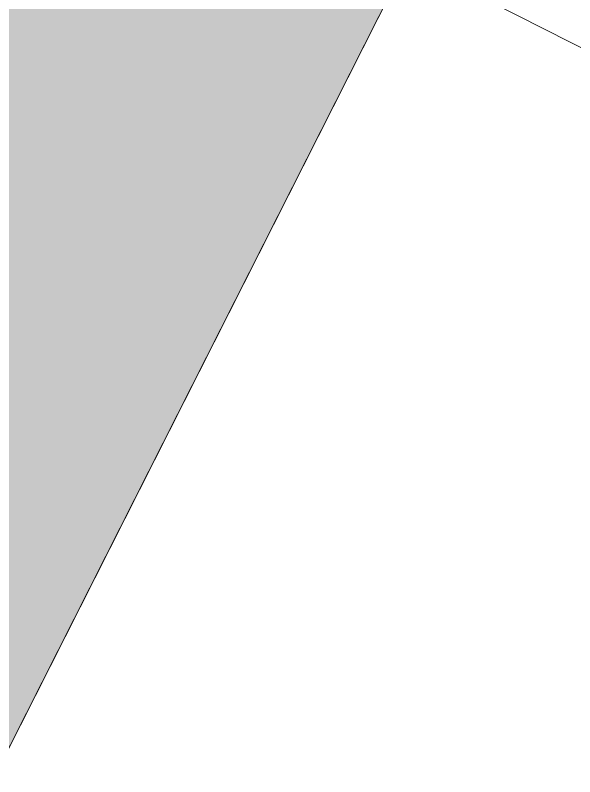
# Model space of a CAD drawing. Header units: metres. Extents: x 662613 to 666742, y 2728069 to 2732733.
# Drawn here: x 664292.126 to 664295.071, y 2730634.77 to 2730638.776 of the extents above; entities that cross this region are included whole.
import ezdxf

# ---------------------------------------------------------------- set-up
doc = ezdxf.new("R2010")
doc.units = ezdxf.units.M
doc.header["$MEASUREMENT"] = 0
doc.layers.add('Open area$0$INTENSIVE LANDSCAPING AND PLAZAS', color=7, linetype='Continuous', true_color=0xecf9e2)
doc.layers.add('Xref_DQ_MasterPlan_2024$0$DQ_PLOTS', color=252, linetype='Continuous', lineweight=15)
doc.layers.add('Xref_DQ_MasterPlan_2024$0$DQ_ROADS', color=8, linetype='Continuous', lineweight=13)

# ---------------------------------------------------------------- blocks, each defined once
blk = doc.blocks.new('Xref_DQ_MasterPlan_2024$0$DQ_Roads_')
at = {"layer": 'Xref_DQ_MasterPlan_2024$0$DQ_ROADS'}
blk.add_lwpolyline([(664294.468, 2730630.719), (664293.9047, 2730631.1617), (664292.7477, 2730631.8055), (664291.0139, 2730632.7903), (664292.6023, 2730635.9302), (664294.1907, 2730639.0701), (664295.7669, 2730638.2693), (664296.9841, 2730637.9573), (664297.2206, 2730637.9489), (664297.7035, 2730637.9187), (664297.8529, 2730637.9279), (664297.8731, 2730637.9291), (664297.9124, 2730637.9315), (664298.2769, 2730637.9539), (664298.8589, 2730638.0493), (664298.8906, 2730638.0545), (664299.5395, 2730638.2607), (664300.0812, 2730638.4895), (664300.4581, 2730638.7168), (664301.1161, 2730639.1714)], dxfattribs=at)
blk = doc.blocks.new('Xref_DQ_MasterPlan_2024')
at = {"layer": 'Xref_DQ_MasterPlan_2024$0$DQ_PLOTS'}
blk.add_lwpolyline([(664294.1908, 2730639.0701), (664291.2913, 2730633.3384), (664270.4508, 2730643.9874), (664258.185, 2730650.2549), (664261.8893, 2730657.5045), (664270.2028, 2730673.7744), (664303.499, 2730657.3865), (664302.4585, 2730655.3165), (664301.5719, 2730653.6059), (664299.9754, 2730650.4756), (664299.8703, 2730650.2695), (664298.3039, 2730647.1595), (664298.0558, 2730646.6753), (664296.5937, 2730643.8222), (664296.2959, 2730643.2411), (664295.1409, 2730640.9509), (664294.8235, 2730640.3213), (664294.7841, 2730640.2431), (664294.1908, 2730639.0701)], close=True, dxfattribs=at)
blk.add_blockref('Xref_DQ_MasterPlan_2024$0$DQ_Roads_', (0, 0))
blk = doc.blocks.new('Open area')
at = {"layer": 'Open area$0$INTENSIVE LANDSCAPING AND PLAZAS'}
blk.add_hatch(color=256, dxfattribs=at).paths.add_polyline_path([(664294.1908, 2730639.0701), (664291.2913, 2730633.3384), (664270.4508, 2730643.9874), (664258.185, 2730650.2549), (664261.8893, 2730657.5045), (664270.2028, 2730673.7744), (664303.499, 2730657.3865), (664302.4585, 2730655.3165), (664301.5719, 2730653.6059), (664299.9754, 2730650.4756), (664299.8703, 2730650.2695), (664298.3039, 2730647.1595), (664298.0558, 2730646.6753), (664296.5937, 2730643.8222), (664296.2959, 2730643.2411), (664295.1409, 2730640.9509), (664294.8235, 2730640.3213), (664294.7841, 2730640.2431), (664294.1908, 2730639.0701)], flags=0)

msp = doc.modelspace()

# ---------------------------------------------------------------- block references
for name in ['Xref_DQ_MasterPlan_2024', 'Open area']:
    msp.add_blockref(name, (0, 0))

doc.saveas('drawing.dxf')
